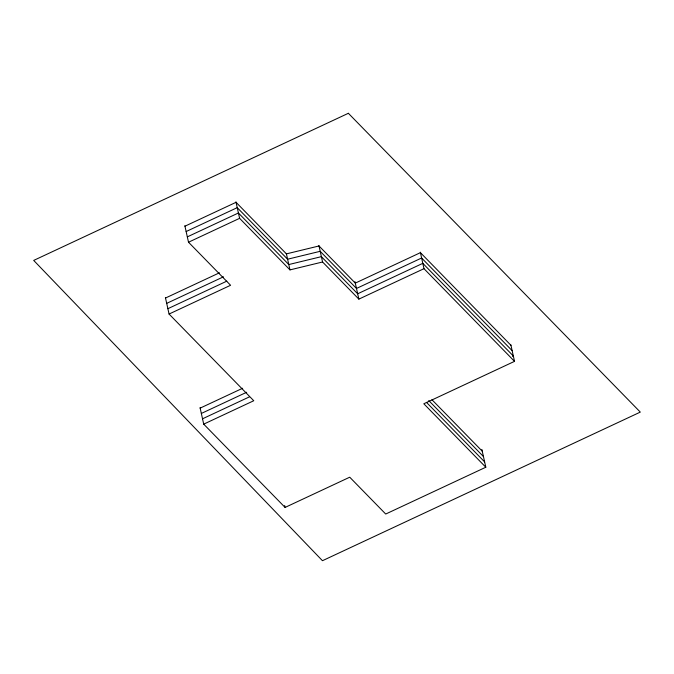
<?xml version="1.0" encoding="UTF-8"?>
<svg xmlns="http://www.w3.org/2000/svg" width="674" height="674" viewBox="0 0 674 674"><rect width="100%" height="100%" fill="white"/><g stroke="black" fill="none" stroke-linecap="round" stroke-linejoin="round"><path stroke-width="1.01" d="M184.954 226.194L236.052 202.31L286.425 253.871L319.013 245.968L355.299 283.114L420.433 252.657L510.976 345.332M186.142 231.536L237.231 207.651L287.604 259.212L320.201 251.309L356.487 288.455L421.612 257.999L512.156 350.674M187.321 236.877L238.419 212.992L288.792 264.553L321.38 256.651L357.667 293.788L422.8 263.34L513.344 356.015L512.577 356.369M184.845 225.714L188.509 242.219L239.599 218.334L289.972 269.895L322.568 261.992L358.854 299.13L423.98 268.682L514.523 361.357L423.811 403.768L485.811 467.234L385.713 514.035L349.73 477.2L285.085 507.429L203.708 424.14L200.052 407.627M165.509 298.026L219.454 272.802M166.697 303.367L223.482 276.812M167.877 308.7L226.835 281.142M165.4 297.537L169.064 314.042L230.584 285.279L188.509 242.219M200.161 408.115L242.657 388.249M201.341 413.457L246.667 392.26M202.529 418.798L249.447 396.86M203.708 424.14L253.761 400.735L169.064 314.042M431.933 399.699L482.264 451.209M428.74 400.558L483.443 456.551M426.507 402.395L484.631 461.892M510.867 344.852L514.523 361.357M481.868 449.432L485.811 467.234M420.323 252.177L423.98 268.682M354.979 281.656L358.854 299.13M318.903 245.488L322.568 261.992M286.315 253.382L289.972 269.895M235.942 201.821L239.599 218.334M284.655 505.483L285.085 507.429M348.365 113.291L33.7 260.417L322.458 560.709L640.3 412.1L348.365 113.291"/></g></svg>
